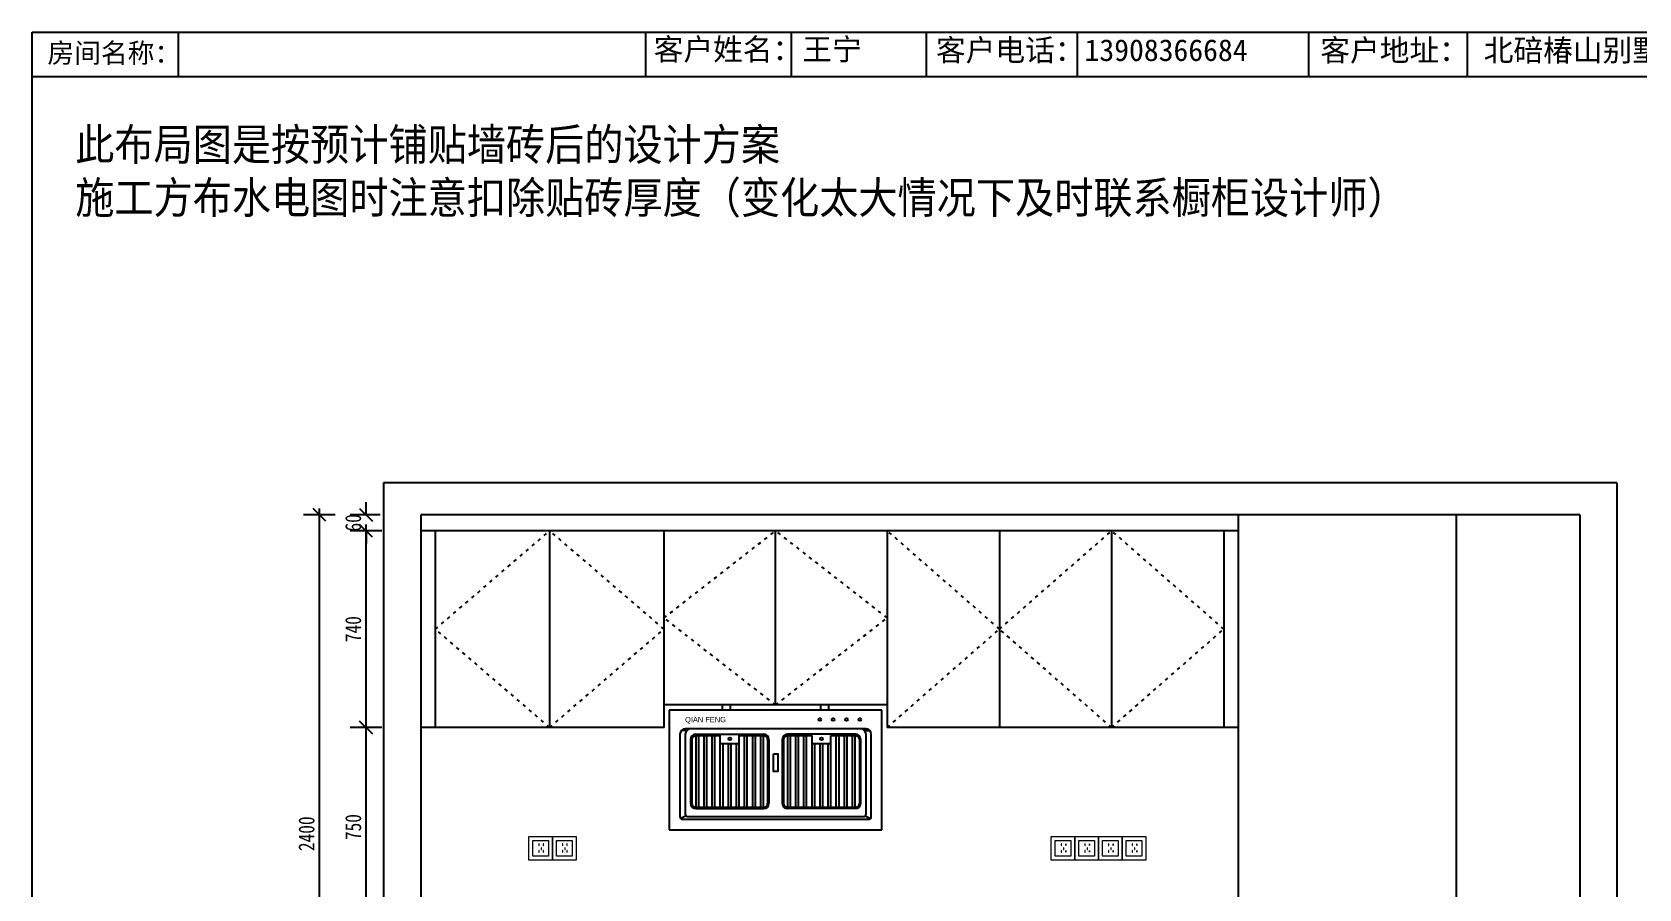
# Model space of a CAD drawing. Header units: millimetres. Extents: x -497855 to 324262, y -590254 to -173602.
# Drawn here: x -488517 to -482473, y -580330 to -577106 of the extents above; entities that cross this region are included whole.
import ezdxf

# ---------------------------------------------------------------- set-up
doc = ezdxf.new("R2010")
doc.units = ezdxf.units.MM
doc.header["$PDMODE"] = 3
doc.linetypes.add('ACAD_ISO03W100', pattern=[30, 12, -18])
doc.linetypes.add('DASH', pattern=[0.35, 0.25, -0.1])
doc.layers.add('水电图层', color=4, linetype='Continuous')
doc.styles.get("Standard").update_dxf_attribs({"font": 'txt', "bigfont": 'gbcbig.shx'})
doc.styles.add('宋体', font='', dxfattribs={"width": 0.9})
doc.styles.add('数、文', font='', dxfattribs={"width": 0.8})
doc.styles.get('宋体').set_extended_font_data('SimSun')
doc.styles.get('数、文').set_extended_font_data('SimSun')
doc.dimstyles.new('60', dxfattribs={"dimscale": 60, "dimtxt": 1, "dimasz": 0.8, "dimexe": 1, "dimexo": 3, "dimgap": 0.3, "dimtad": 1, "dimdec": 0, "dimtxsty": '数、文', "dimblk": 'OBLIQUE', "dimcen": 0.3, "dimdle": 0.4, "dimclrd": 8, "dimclre": 8, "dimclrt": 1, "dimadec": 0, "dimazin": 0, "dimtfac": 1, "dimtdec": 0, "dimtix": 1, "dimtofl": 0, "dimtmove": 1, "dimatfit": 3, "dimldrblk": 'DOT', "dimfxl": 1, "dimfxlon": 1, "dimtolj": 1, "dimarcsym": 0})

# ---------------------------------------------------------------- blocks, each defined once
blk = doc.blocks.new('rgthn')
at = {"color": 251}
for p, q in [((-475285.2, -570066), (-475285.2, -570516)), ((-474485.2, -570066), (-475285.2, -570066)), ((-475085.2, -570066), (-475085.2, -570046)), ((-475055.2, -570066), (-475055.2, -570046)), ((-474715.2, -570066), (-474715.2, -570046)), ((-474685.2, -570066), (-474685.2, -570046)), ((-474485.2, -570516), (-474485.2, -570066)), ((-475245.2, -570156), (-475245.2, -570466)), ((-475219.3, -570141.8), (-475239.3, -570141.8)), ((-474545.2, -570136), (-475225.2, -570136)), ((-475225.2, -570156), (-475225.2, -570456)), ((-475205.2, -570176), (-475205.2, -570416)), ((-475200.2, -570176), (-475200.2, -570416)), ((-475185.2, -570156), (-474930.2, -570156)), ((-475185.2, -570161), (-475093.3, -570161)), ((-475184.7, -570431), (-475184.7, -570161)), ((-475174.6, -570431), (-475174.6, -570161)), ((-475154.3, -570431), (-475154.3, -570161)), ((-475144.1, -570431), (-475144.1, -570161)), ((-475123.8, -570431), (-475123.8, -570161)), ((-475113.6, -570431), (-475113.6, -570161)), ((-475093.3, -570191), (-475093.3, -570161)), ((-475093.3, -570431), (-475093.3, -570191)), ((-475093.3, -570191), (-475022.2, -570191)), ((-475083.1, -570431), (-475083.1, -570191)), ((-475062.8, -570431), (-475062.8, -570191)), ((-475052.7, -570431), (-475052.7, -570191)), ((-475032.3, -570431), (-475032.3, -570191)), ((-475022.2, -570161), (-474930.2, -570161)), ((-475022.2, -570191), (-475022.2, -570161)), ((-475022.2, -570431), (-475022.2, -570191)), ((-475001.9, -570431), (-475001.9, -570161)), ((-474991.7, -570431), (-474991.7, -570161)), ((-474971.4, -570431), (-474971.4, -570161)), ((-474961.2, -570431), (-474961.2, -570161)), ((-474940.9, -570431), (-474940.9, -570161)), ((-474930.7, -570431), (-474930.7, -570161)), ((-474915.2, -570176), (-474915.2, -570416)), ((-474910.2, -570176), (-474910.2, -570416)), ((-474860.2, -570176), (-474860.2, -570416)), ((-474855.2, -570176), (-474855.2, -570416)), ((-474585.2, -570156), (-474840.2, -570156)), ((-474840.2, -570161), (-474748.3, -570161)), ((-474839.7, -570431), (-474839.7, -570161)), ((-474829.6, -570431), (-474829.6, -570161)), ((-474809.3, -570431), (-474809.3, -570161)), ((-474799.1, -570431), (-474799.1, -570161)), ((-474778.8, -570431), (-474778.8, -570161)), ((-474768.6, -570431), (-474768.6, -570161)), ((-474748.3, -570191), (-474748.3, -570161)), ((-474748.3, -570431), (-474748.3, -570191)), ((-474748.3, -570191), (-474677.2, -570191)), ((-474738.1, -570431), (-474738.1, -570191)), ((-474717.8, -570431), (-474717.8, -570191)), ((-474707.7, -570431), (-474707.7, -570191)), ((-474687.3, -570431), (-474687.3, -570191)), ((-474677.2, -570161), (-474585.2, -570161)), ((-474677.2, -570191), (-474677.2, -570161)), ((-474677.2, -570431), (-474677.2, -570191)), ((-474656.9, -570431), (-474656.9, -570161)), ((-474646.7, -570431), (-474646.7, -570161)), ((-474626.4, -570431), (-474626.4, -570161)), ((-474616.2, -570431), (-474616.2, -570161)), ((-474595.9, -570431), (-474595.9, -570161)), ((-474585.7, -570431), (-474585.7, -570161)), ((-474570.2, -570176), (-474570.2, -570416)), ((-474565.2, -570416), (-474565.2, -570176)), ((-474551, -570141.8), (-474531, -570141.8)), ((-474545.2, -570456), (-474545.2, -570156)), ((-474525.2, -570466), (-474525.2, -570156)), ((-475185.2, -570431), (-474930.2, -570431)), ((-475185.2, -570436), (-474930.2, -570436)), ((-474840.2, -570431), (-474585.2, -570431)), ((-474585.2, -570436), (-474840.2, -570436)), ((-475222.2, -570463.1), (-475242.2, -570473.1)), ((-475235.2, -570476), (-474535.2, -570476)), ((-475215.2, -570466), (-474555.2, -570466)), ((-474548.1, -570463.1), (-474528.1, -570473.1)), ((-475285.2, -570516), (-474485.2, -570516))]:
    blk.add_line(p, q, dxfattribs=at)
blk.add_lwpolyline([(-474893.7, -570230.4), (-474876.7, -570230.4), (-474876.7, -570295.7), (-474893.7, -570295.7)], close=True, dxfattribs=at)
for centre in [(-474718.8, -570101), (-474668.8, -570101), (-474618.8, -570101), (-474568.8, -570101), (-475057.7, -570173.5), (-474712.7, -570173.5)]:
    blk.add_circle(centre, 5, dxfattribs=at)
for centre, radius, start, end in [((-475225.2, -570156), 20, 90, 180), ((-475205.2, -570156), 20, 90, 180), ((-475185.2, -570176), 20, 90, 180), ((-475185.2, -570176), 15, 90, 180), ((-474930.2, -570176), 20, 0, 90), ((-474930.2, -570176), 15, 0, 90), ((-474840.2, -570176), 20, 90, 180), ((-474840.2, -570176), 15, 90, 180), ((-474585.2, -570176), 20, 0, 90), ((-474585.2, -570176), 15, 0, 90), ((-474565.2, -570156), 20, 0, 90), ((-474545.2, -570156), 20, 0, 90), ((-475185.2, -570416), 20, 180, 270), ((-475185.2, -570416), 15, 180, 270), ((-474930.2, -570416), 20, 270, 0), ((-474930.2, -570416), 15, 270, 0), ((-474840.2, -570416), 20, 180, 270), ((-474840.2, -570416), 15, 180, 270), ((-474585.2, -570416), 20, 270, 0), ((-474585.2, -570416), 15, 270, 0), ((-475235.2, -570466), 10, 180, 270), ((-475215.2, -570456), 10, 180, 270), ((-474555.2, -570456), 10, 270, 0), ((-474535.2, -570466), 10, 270, 0)]:
    blk.add_arc(centre, radius, start, end, dxfattribs=at)
at = {"color": 251, "insert": (-475225.9, -570090.9), "char_height": 20, "width": 207.771, "attachment_point": 1}
blk.add_mtext('{\\fArial|b0|i0|c0|p32;QIAN FENG}', dxfattribs=at)
blk = doc.blocks.new('gg5')
at = {"color": 20, "lineweight": 13}
for points in [[(335080.5, -219540.4), (335169.5, -219540.4), (335169.5, -219451.4), (335080.5, -219451.4)], [(335095.9, -219525.4), (335154.9, -219525.4), (335154.9, -219466.4), (335095.9, -219466.4)], [(335114.2, -219478.7), (335115.2, -219478.7), (335115.2, -219485.2), (335114.2, -219485.2)], [(335131.3, -219478.7), (335132.3, -219478.7), (335132.3, -219485.2), (335131.3, -219485.2)], [(335114.2, -219502.9), (335115.2, -219502.9), (335115.2, -219509.4), (335114.2, -219509.4)], [(335122.6, -219493.9), (335123.6, -219493.9), (335123.6, -219500.3), (335122.6, -219500.3)], [(335131.3, -219502.9), (335132.3, -219502.9), (335132.3, -219509.4), (335131.3, -219509.4)]]:
    blk.add_lwpolyline(points, close=True, dxfattribs=at)
blk = doc.blocks.new('_Oblique')
at = {"color": 0, "linetype": 'ByBlock', "lineweight": -2}
blk.add_line((-0.5, -0.5), (0.5, 0.5), dxfattribs=at)
blk = doc.blocks.new('*D171')
at = {"layer": 'Defpoints', "color": 0}
for p in [(-487261.12, -579722.16), (-487000.15, -579722.16), (-487055.15, -580472.16)]:
    blk.add_point(p, dxfattribs=at)
at = {"layer": '水电图层', "color": 8, "lineweight": -2}
for p, q in [((-487201.12, -579722.16), (-487321.12, -579722.16)), ((-487261.12, -580496.16), (-487261.12, -579698.16)), ((-487235.15, -580472.16), (-487321.12, -580472.16))]:
    blk.add_line(p, q, dxfattribs=at)
at = {"layer": '水电图层', "color": 8, "lineweight": -2, "xscale": 48, "yscale": 48, "zscale": 48}
for p, rotation in [((-487261.12, -579722.16), 90), ((-487261.12, -580472.16), 270)]:
    blk.add_blockref('_Oblique', p, dxfattribs=dict(at, rotation=rotation))
at = {"layer": '水电图层', "color": 1, "insert": (-487309.12, -580097.16), "char_height": 60, "attachment_point": 5, "rotation": 90, "style": '数、文'}
blk.add_mtext('\\A1;750', dxfattribs=at)
blk = doc.blocks.new('*D172')
at = {"layer": 'Defpoints', "color": 0}
for p in [(-487261.12, -578982.16), (-487000.15, -578982.16), (-487000.15, -579722.16)]:
    blk.add_point(p, dxfattribs=at)
at = {"layer": '水电图层', "color": 8, "lineweight": -2}
for p, q in [((-487261.12, -579746.16), (-487261.12, -578958.16)), ((-487201.12, -578982.16), (-487321.12, -578982.16)), ((-487201.12, -579722.16), (-487321.12, -579722.16))]:
    blk.add_line(p, q, dxfattribs=at)
at = {"layer": '水电图层', "color": 8, "lineweight": -2, "xscale": 48, "yscale": 48, "zscale": 48}
for p, rotation in [((-487261.12, -578982.16), 90), ((-487261.12, -579722.16), 270)]:
    blk.add_blockref('_Oblique', p, dxfattribs=dict(at, rotation=rotation))
at = {"layer": '水电图层', "color": 1, "insert": (-487309.12, -579352.16), "char_height": 60, "attachment_point": 5, "rotation": 90, "style": '数、文'}
blk.add_mtext('\\A1;740', dxfattribs=at)
blk = doc.blocks.new('*D173')
at = {"layer": 'Defpoints', "color": 0}
for p in [(-487261.12, -578922.16), (-487027.82, -578922.16), (-487000.15, -578982.16)]:
    blk.add_point(p, dxfattribs=at)
at = {"layer": '水电图层', "color": 8, "lineweight": -2}
for p, q in [((-487261.12, -578922.16), (-487261.12, -578874.16)), ((-487207.82, -578922.16), (-487321.12, -578922.16)), ((-487201.12, -578982.16), (-487321.12, -578982.16)), ((-487261.12, -578982.16), (-487261.12, -579030.16))]:
    blk.add_line(p, q, dxfattribs=at)
at = {"layer": '水电图层', "color": 8, "lineweight": -2, "xscale": 48, "yscale": 48, "zscale": 48}
for p, rotation in [((-487261.12, -578922.16), 270), ((-487261.12, -578982.16), 90)]:
    blk.add_blockref('_Oblique', p, dxfattribs=dict(at, rotation=rotation))
at = {"layer": '水电图层', "color": 1, "insert": (-487309.12, -578952.16), "char_height": 60, "attachment_point": 5, "rotation": 90, "style": '数、文'}
blk.add_mtext('\\A1;60', dxfattribs=at)
blk = doc.blocks.new('*D174')
at = {"layer": 'Defpoints', "color": 0}
for p in [(-487436.65, -578922.16), (-487055.15, -578922.16), (-487055.15, -581322.16)]:
    blk.add_point(p, dxfattribs=at)
at = {"layer": '水电图层', "color": 8, "lineweight": -2}
for p, q in [((-487436.65, -581346.16), (-487436.65, -578898.16)), ((-487376.65, -578922.16), (-487496.65, -578922.16)), ((-487376.65, -581322.16), (-487496.65, -581322.16))]:
    blk.add_line(p, q, dxfattribs=at)
at = {"layer": '水电图层', "color": 8, "lineweight": -2, "xscale": 48, "yscale": 48, "zscale": 48}
for p, rotation in [((-487436.65, -578922.16), 90), ((-487436.65, -581322.16), 270)]:
    blk.add_blockref('_Oblique', p, dxfattribs=dict(at, rotation=rotation))
at = {"layer": '水电图层', "color": 1, "insert": (-487484.65, -580122.16), "char_height": 60, "attachment_point": 5, "rotation": 90, "style": '数、文'}
blk.add_mtext('\\A1;2400', dxfattribs=at)

msp = doc.modelspace()

# ---------------------------------------------------------------- linework, layer by layer
at = {"color": 7}
for p, q in [((-487966.92, -577272.22), (-487966.92, -577105.64)), ((-486208.2, -577272.22), (-486208.2, -577105.64)), ((-485660.01, -577272.22), (-485660.01, -577105.64)), ((-485152.4, -577272.22), (-485152.4, -577105.64)), ((-484584.77, -577272.22), (-484584.77, -577105.64)), ((-483714.46, -577272.22), (-483714.46, -577105.64)), ((-483116.77, -577272.22), (-483116.77, -577105.64)), ((-488517.3, -577272.22), (-480868.35, -577272.22))]:
    msp.add_line(p, q, dxfattribs=at)
msp.add_lwpolyline([(-488517.3, -577105.64), (-479431.66, -577105.64), (-479431.66, -583553.67), (-488517.3, -583553.67)], close=True, dxfattribs=at)
at = {"layer": '水电图层', "color": 2}
for p, q in [((-487195.15, -578802.16), (-487195.15, -581322.16)), ((-482555.15, -578802.16), (-487195.15, -578802.16)), ((-482555.15, -578802.16), (-482555.15, -581322.16)), ((-487055.15, -578922.16), (-487055.15, -581322.16)), ((-482695.15, -578922.16), (-487055.15, -578922.16)), ((-483980.15, -578922.16), (-483980.15, -580427.16)), ((-483160.15, -578922.16), (-483160.15, -580427.16)), ((-482695.15, -578922.16), (-482695.15, -581322.16))]:
    msp.add_line(p, q, dxfattribs=at)
at = {"layer": '水电图层', "color": 255}
for p, q in [((-483980.15, -578982.16), (-487055.15, -578982.16)), ((-487000.15, -579722.16), (-487000.15, -578982.16)), ((-486570.15, -579722.16), (-486570.15, -578982.16)), ((-486140.15, -579722.16), (-486140.15, -578982.16)), ((-485720.15, -579637.68), (-485720.15, -578982.16)), ((-485300.15, -578982.16), (-485300.15, -579722.16)), ((-484878.15, -578982.16), (-484878.15, -579722.16)), ((-484456.15, -578982.16), (-484456.15, -579722.16)), ((-484034.15, -578982.16), (-484034.15, -579722.16)), ((-485300.15, -579637.68), (-486140.15, -579637.68)), ((-486140.15, -579722.16), (-487055.15, -579722.16)), ((-483980.15, -579722.16), (-485300.15, -579722.16))]:
    msp.add_line(p, q, dxfattribs=at)
at = {"layer": '水电图层', "color": 8, "linetype": 'ACAD_ISO03W100'}
for p, q in [((-487000.15, -579352.16), (-486570.15, -578982.16)), ((-486140.15, -579352.16), (-486570.15, -578982.16)), ((-486140.15, -579309.92), (-485720.15, -578982.16)), ((-485300.15, -579309.92), (-485720.15, -578982.16)), ((-484878.15, -579352.16), (-485300.15, -578982.16)), ((-484878.15, -579352.16), (-484456.15, -578982.16)), ((-484034.15, -579352.16), (-484456.15, -578982.16)), ((-485720.15, -579637.68), (-486140.15, -579309.92)), ((-485720.15, -579637.68), (-485300.15, -579309.92)), ((-486570.15, -579722.16), (-487000.15, -579352.16)), ((-486570.15, -579722.16), (-486140.15, -579352.16)), ((-485300.15, -579722.16), (-484878.15, -579352.16)), ((-484456.15, -579722.16), (-484878.15, -579352.16)), ((-484456.15, -579722.16), (-484034.15, -579352.16))]:
    msp.add_line(p, q, dxfattribs=at)

# ---------------------------------------------------------------- block references
at = {"layer": '水电图层', "color": 255}
msp.add_blockref('rgthn', (-10834.99, -9591.69), dxfattribs=at)
at = {"layer": '水电图层', "color": 0, "linetype": 'DASH', "xscale": -1}
for p in [(-151478.95, -360681.73), (-151389.95, -360681.73), (-149513.71, -360681.73), (-149424.71, -360681.73), (-149335.71, -360681.73), (-149246.71, -360681.73)]:
    msp.add_blockref('gg5', p, dxfattribs=at)

# ---------------------------------------------------------------- texts
at = {"color": 7, "attachment_point": 1}
for s, insert, char_height in [('{\\fKaiTi|b0|i0|c134|p49;房间名称\\fSimHei|b0|i0|c134|p2;：}', (-488459.71, -577147.2), 73.7662), ('{\\fKaiTi|b0|i0|c134|p49;客户姓名\\fSimHei|b0|i0|c134|p2;：\\fKaiTi|b0|i0|c134|p49;王宁}', (-486178.87, -577129.36), 81.9625), ('{\\fKaiTi|b0|i0|c134|p49;客户电话\\fSimHei|b0|i0|c134|p2;：13908366684}', (-485116.92, -577132.39), 81.9625), ('{\\fKaiTi|b0|i0|c134|p49;客户地址： 北碚椿山别墅一期1组团7-4}', (-483671.09, -577132.92), 81.9625)]:
    msp.add_mtext(s, dxfattribs=dict(at, insert=insert, char_height=char_height))
at = {"layer": '水电图层', "color": 255, "insert": (-488355.07, -577468.33), "char_height": 120, "width": 5821.9593, "attachment_point": 1, "style": '宋体'}
msp.add_mtext('{\\C84;此布局图是按预计铺贴墙砖后的设计方案\\P施工方布水电图时注意扣除贴砖厚度（变化太大情况下及时联系橱柜设计师）}', dxfattribs=at)

# ---------------------------------------------------------------- dimensions: what is measured, and where the dimension line sits
at = {"layer": '水电图层', "color": 255}
for base, p1, p2, picture, middle in [((-487436.65, -578922.16), (-487055.15, -581322.16), (-487055.15, -578922.16), '*D174', (-487484.65, -580122.16)), ((-487261.12, -578922.16), (-487000.15, -578982.16), (-487027.82, -578922.16), '*D173', (-487309.12, -578952.16)), ((-487261.12, -578982.16), (-487000.15, -579722.16), (-487000.15, -578982.16), '*D172', (-487309.12, -579352.16)), ((-487261.12, -579722.16), (-487055.15, -580472.16), (-487000.15, -579722.16), '*D171', (-487309.12, -580097.16))]:
    dim = msp.add_linear_dim(base=base, p1=p1, p2=p2, angle=90, dimstyle='60', override={"dimdec": 1, "dimtdec": 1}, dxfattribs=at)
    dim.commit()
    dim.dimension.update_dxf_attribs({"geometry": picture, "text_midpoint": middle})

doc.saveas('drawing.dxf')
